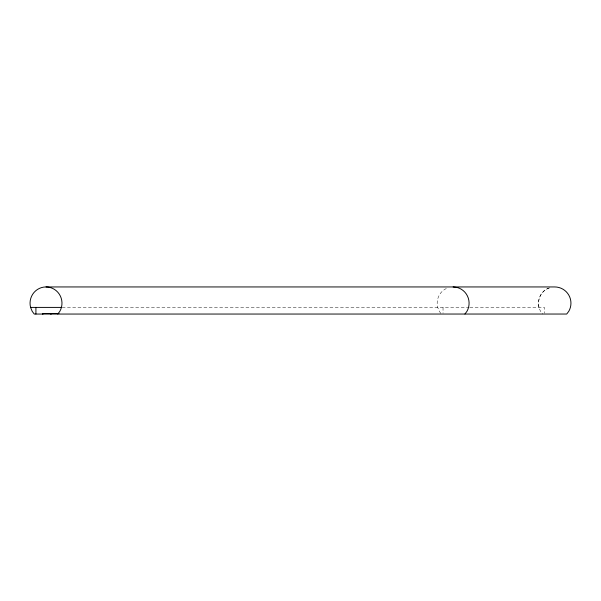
<?xml version="1.0" encoding="UTF-8"?>
<svg xmlns="http://www.w3.org/2000/svg" width="601" height="601" viewBox="0 0 601 601"><rect width="100%" height="100%" fill="white"/><g stroke="black" fill="none" stroke-linecap="round" stroke-linejoin="round"><path stroke-width="0.45" stroke-dasharray="3 2.25" d="M549.705 287.826C538.827 290.816 534.77 306.014 542.703 314.038M62.181 307.404L469.058 307.404M469.899 307.404L544.416 307.404L544.416 313.204M440.841 313.354L439.308 311.326L437.716 307.404A16.25 15.964 -90 0 1 448.203 287.744M443.035 307.404L443.035 313.204M538.999 307.404A16.25 16.25 0 0 1 549.682 287.744"/><path stroke-width="0.9" d="M57.779 314.053L59.837 311.326A16.25 15.964 -90 0 0 48.095 287.083A16.25 15.964 -90 0 0 30.591 307.404L32.191 311.326L34.242 314.053L566.698 314.038L568.771 311.326A16.25 16.25 0 0 0 554.7 286.947L46.014 286.947M464.919 314.038L466.954 311.326A16.25 15.964 -90 0 0 457.263 287.503L453.131 286.947M30.591 307.404L61.55 307.404M58.988 313.489L42.506 313.489L42.506 314.038M51.205 313.489L51.205 314.038M50.672 313.489L50.672 314.038M43.039 313.489L43.039 314.038M35.917 307.404L35.917 314.038"/></g></svg>
